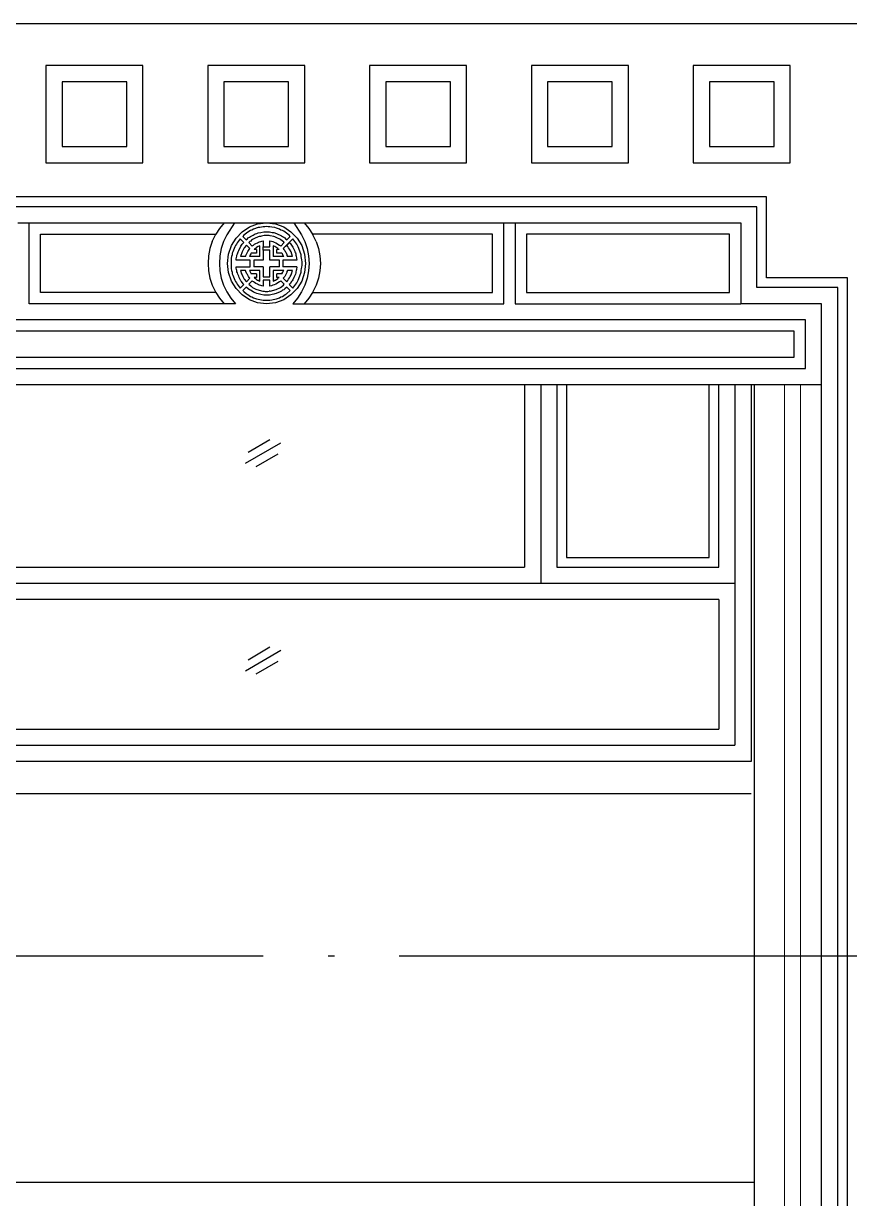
# Model space of a CAD drawing. Extents: x 44111 to 90315, y 4379 to 151689.
# Drawn here: x 62312 to 64865, y 134869 to 138499 of the extents above; entities that cross this region are included whole.
import ezdxf

# ---------------------------------------------------------------- set-up
doc = ezdxf.new("R2010")
doc.units = 0
doc.header["$LTSCALE"] = 1000
doc.header["$MEASUREMENT"] = 0
doc.linetypes.add('DOTE', pattern=[2.42, 2, -0.2, 0.02, -0.2])
for name, color, linetype in [('A-DOTE', 1, 'DOTE'), ('A-立面外墙材料填充', 8, 'Continuous'), ('A-立面看线', 50, 'Continuous'), ('J-LM-门窗框', 157, 'Continuous'), ('J-LM-门窗洞', 35, 'Continuous'), ('SURFACE', 6, 'Continuous'), ('填充墙体', 8, 'Continuous')]:
    doc.layers.add(name, color=color, linetype=linetype)
doc.layers.add('细线', color=8, linetype='Continuous', lineweight=0)

# ---------------------------------------------------------------- blocks, each defined once
blk = doc.blocks.new('IKJJJJJJJ')
at = {"layer": 'A-立面看线'}
blk.add_line((637977.8, -889843.8), (641712.4, -889843.8), dxfattribs=at)
blk = doc.blocks.new('玻璃填')
for p, q in [((-46.7, 2.4), (21.2, 41.7)), ((-54.6, -31.6), (54.6, 31.6)), ((-21.2, -41.7), (46.7, -2.4))]:
    blk.add_line(p, q)

msp = doc.modelspace()

# ---------------------------------------------------------------- linework, layer by layer
at = {"layer": 'A-DOTE'}
msp.add_line((53793.5, 135619.2), (77553.5, 135619.2), dxfattribs=at)
at = {"layer": 'A-立面外墙材料填充'}
for p, q in [((62988, 137855.8), (63010.4, 137870.6)), ((63010.4, 137870.6), (63035.8, 137880)), ((63037.5, 137868.6), (63023.2, 137863.7)), ((63035.8, 137880), (63062.6, 137883.2)), ((63043, 137869.4), (63037.5, 137868.6)), ((63047.7, 137870.2), (63043, 137869.4)), ((63053.2, 137871), (63047.7, 137870.2)), ((63058, 137871), (63053.2, 137871)), ((63063.5, 137871.8), (63058, 137871)), ((63062.6, 137883.2), (63064.4, 137883.2)), ((63068.2, 137871), (63063.5, 137871.8)), ((63064.4, 137883.2), (63091.2, 137880)), ((63073.8, 137871), (63068.2, 137871)), ((63079.3, 137870.2), (63073.8, 137871)), ((63088.8, 137868.6), (63079.3, 137870.2)), ((63094.3, 137866.9), (63088.8, 137868.6)), ((63091.2, 137880), (63116.6, 137870.6)), ((63116.6, 137870.6), (63139, 137855.8)), ((62955, 137813.2), (62969.3, 137836.4)), ((62969.3, 137836.4), (62988, 137855.8)), ((62982.2, 137834.2), (62972.7, 137822)), ((62993.3, 137822.8), (62982.2, 137834.2)), ((62993.3, 137845.7), (62990.1, 137841.6)), ((62990.1, 137841.6), (63000.4, 137831)), ((62997.2, 137848.1), (62993.3, 137845.7)), ((63001.2, 137851.4), (62997.2, 137848.1)), ((63000.4, 137831), (63003.5, 137833.4)), ((63005.9, 137854.7), (63001.2, 137851.4)), ((63003.5, 137833.4), (63006.7, 137836.7)), ((63013.8, 137859.6), (63005.9, 137854.7)), ((63006.7, 137836.7), (63010.6, 137839.1)), ((63010.6, 137839.1), (63013.8, 137841.6)), ((63018.5, 137861.2), (63013.8, 137859.6)), ((63013.8, 137841.6), (63017.7, 137843.2)), ((63020.1, 137831.8), (63016.9, 137829.3)), ((63017.7, 137843.2), (63021.7, 137845.7)), ((63023.2, 137863.7), (63018.5, 137861.2)), ((63026.4, 137835.1), (63020.1, 137831.8)), ((63021.7, 137845.7), (63024.8, 137847.3)), ((63024.8, 137847.3), (63028.8, 137848.9)), ((63030.3, 137836.7), (63026.4, 137835.1)), ((63028.8, 137848.9), (63033.5, 137850.6)), ((63033.5, 137838.3), (63030.3, 137836.7)), ((63033.5, 137850.6), (63037.5, 137852.2)), ((63037.5, 137840), (63033.5, 137838.3)), ((63037.5, 137852.2), (63045.3, 137853.9)), ((63040.6, 137840.8), (63037.5, 137840)), ((63044.6, 137841.6), (63040.6, 137840.8)), ((63047.7, 137842.4), (63044.6, 137841.6)), ((63045.3, 137853.9), (63054.8, 137855.5)), ((63055.6, 137844), (63047.7, 137842.4)), ((63054.8, 137855.5), (63072.2, 137855.5)), ((63071.4, 137844), (63055.6, 137844)), ((63074.5, 137843.2), (63071.4, 137844)), ((63072.2, 137855.5), (63076.9, 137854.7)), ((63086.4, 137840.8), (63074.5, 137843.2)), ((63076.9, 137854.7), (63080.9, 137853.9)), ((63080.9, 137853.9), (63085.6, 137853)), ((63085.6, 137853), (63089.5, 137852.2)), ((63089.5, 137840), (63086.4, 137840.8)), ((63089.5, 137852.2), (63105.3, 137845.7)), ((63093.5, 137838.3), (63089.5, 137840)), ((63106.1, 137831.8), (63093.5, 137838.3)), ((63103.7, 137863.7), (63094.3, 137866.9)), ((63107.7, 137861.2), (63103.7, 137863.7)), ((63105.3, 137845.7), (63109.3, 137843.2)), ((63112.4, 137826.9), (63106.1, 137831.8)), ((63112.4, 137859.6), (63107.7, 137861.2)), ((63109.3, 137843.2), (63112.4, 137841.6)), ((63117.2, 137857.1), (63112.4, 137859.6)), ((63112.4, 137841.6), (63116.4, 137839.1)), ((63116.4, 137839.1), (63119.5, 137836.7)), ((63121.1, 137854.7), (63117.2, 137857.1)), ((63119.5, 137836.7), (63122.7, 137833.4)), ((63129, 137848.1), (63121.1, 137854.7)), ((63122.7, 137833.4), (63125.8, 137831)), ((63125.8, 137831), (63136.9, 137841.6)), ((63132.9, 137845.7), (63129, 137848.1)), ((63136.9, 137841.6), (63132.9, 137845.7)), ((63144.8, 137834.2), (63133.7, 137822.8)), ((63139, 137855.8), (63157.7, 137836.4)), ((63151.1, 137826.1), (63144.8, 137834.2)), ((63157.7, 137836.4), (63172, 137813.2)), ((62945.9, 137786.9), (62955, 137813.2)), ((62961.7, 137799.1), (62959.3, 137794.2)), ((62963.3, 137804), (62961.7, 137799.1)), ((62965.6, 137808.9), (62963.3, 137804)), ((62968, 137813), (62965.6, 137808.9)), ((62970.4, 137817.9), (62968, 137813)), ((62972.7, 137822), (62970.4, 137817.9)), ((62975.9, 137794.2), (62977.5, 137798.3)), ((62977.5, 137798.3), (62983.8, 137811.3)), ((62983.8, 137811.3), (62986.2, 137814.6)), ((62986.2, 137814.6), (62988.5, 137817.1)), ((62994.8, 137806.4), (62987.7, 137794.2)), ((62988.5, 137817.1), (62990.9, 137820.3)), ((62990.9, 137820.3), (62993.3, 137822.8)), ((63001.2, 137814.6), (62994.8, 137806.4)), ((63011.4, 137804), (63001.2, 137814.6)), ((63004.3, 137792.5), (63005.9, 137795)), ((63005.9, 137795), (63007.5, 137798.3)), ((63007.5, 137798.3), (63009.8, 137800.7)), ((63011.4, 137825.2), (63008.3, 137822.8)), ((63008.3, 137822.8), (63019.3, 137811.3)), ((63009.8, 137800.7), (63011.4, 137804)), ((63014.6, 137826.9), (63011.4, 137825.2)), ((63016.9, 137829.3), (63014.6, 137826.9)), ((63019.3, 137811.3), (63020.9, 137813)), ((63020.9, 137813), (63023.2, 137814.6)), ((63023.2, 137814.6), (63026.4, 137817.1)), ((63026.4, 137802.4), (63024.8, 137800.7)), ((63031.9, 137800.7), (63024.8, 137800.7)), ((63026.4, 137817.1), (63030.3, 137819.5)), ((63031.1, 137805.6), (63026.4, 137802.4)), ((63030.3, 137819.5), (63035.1, 137822)), ((63032.7, 137807.3), (63031.1, 137805.6)), ((63031.9, 137800.7), (63031.9, 137790.1)), ((63037.5, 137810.5), (63032.7, 137807.3)), ((63035.1, 137822), (63039, 137823.6)), ((63042.2, 137812.2), (63037.5, 137810.5)), ((63039, 137823.6), (63048.5, 137826.9)), ((63042.2, 137779.5), (63042.2, 137812.2)), ((63048.5, 137826.9), (63053.2, 137827.7)), ((63053.2, 137827.7), (63053.2, 137809.7)), ((63053.2, 137809.7), (63073.8, 137809.7)), ((63053.2, 137799.1), (63053.2, 137809.7)), ((63053.2, 137799.1), (63053.2, 137768)), ((63073.8, 137799.1), (63053.2, 137799.1)), ((63073.8, 137827.7), (63078.5, 137826.9)), ((63073.8, 137809.7), (63073.8, 137827.7)), ((63073.8, 137768), (63073.8, 137799.1)), ((63078.5, 137826.9), (63083.2, 137825.2)), ((63083.2, 137825.2), (63087.2, 137823.6)), ((63088.8, 137810.5), (63084, 137812.2)), ((63084, 137812.2), (63084, 137779.5)), ((63087.2, 137823.6), (63091.9, 137822)), ((63098.2, 137804), (63088.8, 137810.5)), ((63091.9, 137822), (63103.7, 137814.6)), ((63095.1, 137790.1), (63095.1, 137800.7)), ((63102.2, 137800.7), (63095.1, 137800.7)), ((63099.8, 137802.4), (63098.2, 137804)), ((63102.2, 137800.7), (63099.8, 137802.4)), ((63103.7, 137814.6), (63105.3, 137813)), ((63105.3, 137813), (63107.7, 137811.3)), ((63107.7, 137811.3), (63118, 137822.8)), ((63115.6, 137825.2), (63112.4, 137826.9)), ((63114.8, 137804), (63133.7, 137822.8)), ((63125.8, 137814.6), (63114.8, 137804)), ((63114.8, 137804), (63117.2, 137800.7)), ((63118, 137822.8), (63115.6, 137825.2)), ((63117.2, 137800.7), (63119.5, 137798.3)), ((63119.5, 137798.3), (63121.1, 137795)), ((63121.1, 137795), (63122.7, 137792.5)), ((63133.7, 137822.8), (63125.8, 137814.6)), ((63129, 137810.5), (63125.8, 137814.6)), ((63131.4, 137806.4), (63129, 137810.5)), ((63134.5, 137802.4), (63131.4, 137806.4)), ((63133.7, 137822.8), (63136.1, 137820.3)), ((63139.3, 137794.2), (63134.5, 137802.4)), ((63136.1, 137820.3), (63138.5, 137817.1)), ((63138.5, 137817.1), (63140.8, 137814.6)), ((63140.8, 137814.6), (63142.4, 137811.3)), ((63142.4, 137811.3), (63144.8, 137808.1)), ((63144.8, 137808.1), (63149.5, 137798.3)), ((63149.5, 137798.3), (63151.1, 137794.2)), ((63153.5, 137822), (63151.1, 137826.1)), ((63156.6, 137817.9), (63153.5, 137822)), ((63159, 137813), (63156.6, 137817.9)), ((63161.4, 137808.9), (63159, 137813)), ((63163.7, 137804), (63161.4, 137808.9)), ((63170, 137784.4), (63163.7, 137804)), ((63172, 137813.2), (63181.1, 137786.9)), ((62942.7, 137758.2), (62945.9, 137786.9)), ((62954.6, 137768.8), (62953.8, 137763.1)), ((62953.8, 137763.1), (62953.8, 137752.5)), ((62955.4, 137779.5), (62954.6, 137773.8)), ((62954.6, 137773.8), (62954.6, 137768.8)), ((62957, 137784.4), (62955.4, 137779.5)), ((62957.7, 137789.3), (62957, 137784.4)), ((62959.3, 137794.2), (62957.7, 137789.3)), ((62969.6, 137772.1), (62971.2, 137780.3)), ((62969.6, 137768), (62969.6, 137772.1)), ((63013, 137768), (62969.6, 137768)), ((62971.2, 137780.3), (62971.9, 137783.6)), ((62971.9, 137783.6), (62973.5, 137787.6)), ((62973.5, 137787.6), (62974.3, 137790.9)), ((62974.3, 137790.9), (62975.9, 137794.2)), ((62987.7, 137794.2), (62983, 137779.5)), ((62998.8, 137779.5), (62983, 137779.5)), ((62998.8, 137779.5), (62999.6, 137782.7)), ((62999.6, 137782.7), (63004.3, 137792.5)), ((63011.4, 137781.9), (63010.6, 137779.5)), ((63042.2, 137779.5), (63010.6, 137779.5)), ((63013, 137784.4), (63011.4, 137781.9)), ((63014.6, 137787.6), (63013, 137784.4)), ((63013, 137747.6), (63013, 137768)), ((63016.1, 137790.1), (63014.6, 137787.6)), ((63031.9, 137790.1), (63016.1, 137790.1)), ((63053.2, 137768), (63024, 137768)), ((63024, 137768), (63024, 137747.6)), ((63103, 137768), (63073.8, 137768)), ((63116.4, 137779.5), (63084, 137779.5)), ((63110.8, 137790.1), (63095.1, 137790.1)), ((63103, 137747.6), (63103, 137768)), ((63112.4, 137787.6), (63110.8, 137790.1)), ((63114, 137784.4), (63112.4, 137787.6)), ((63114.8, 137781.9), (63114, 137784.4)), ((63114, 137768), (63114, 137747.6)), ((63157.4, 137768), (63114, 137768)), ((63116.4, 137779.5), (63114.8, 137781.9)), ((63122.7, 137792.5), (63125.8, 137786)), ((63125.8, 137786), (63126.6, 137782.7)), ((63126.6, 137782.7), (63128.2, 137779.5)), ((63144, 137779.5), (63128.2, 137779.5)), ((63144, 137779.5), (63139.3, 137794.2)), ((63151.1, 137794.2), (63152.7, 137790.9)), ((63152.7, 137790.9), (63153.5, 137787.6)), ((63153.5, 137787.6), (63154.3, 137783.6)), ((63154.3, 137783.6), (63155, 137780.3)), ((63155, 137780.3), (63157.4, 137768)), ((63170.8, 137779.5), (63170, 137784.4)), ((63171.6, 137773.8), (63170.8, 137779.5)), ((63172.4, 137768.8), (63171.6, 137773.8)), ((63173.2, 137763.1), (63172.4, 137768.8)), ((63173.2, 137752.5), (63173.2, 137763.1)), ((63181.1, 137786.9), (63184.2, 137758.2)), ((62945.9, 137729.6), (62942.7, 137758.2)), ((62955, 137703.3), (62945.9, 137729.6)), ((62953.8, 137752.5), (62954.6, 137746.8)), ((62954.6, 137746.8), (62954.6, 137741.9)), ((62954.6, 137741.9), (62955.4, 137736.2)), ((62955.4, 137736.2), (62957, 137731.2)), ((62957, 137731.2), (62957.7, 137726.3)), ((62957.7, 137726.3), (62959.3, 137721.4)), ((62969.6, 137747.6), (63013, 137747.6)), ((62969.6, 137743.5), (62969.6, 137747.6)), ((62970.4, 137739.4), (62969.6, 137743.5)), ((62971.2, 137736.2), (62970.4, 137739.4)), ((62971.9, 137732.1), (62971.2, 137736.2)), ((62973.5, 137728.8), (62971.9, 137732.1)), ((62974.3, 137724.7), (62973.5, 137728.8)), ((62977.5, 137718.2), (62974.3, 137724.7)), ((62983, 137736.2), (62986.2, 137726.3)), ((62998.8, 137736.2), (62983, 137736.2)), ((62986.2, 137726.3), (62987.7, 137722.3)), ((62987.7, 137722.3), (62990.1, 137717.4)), ((62999.6, 137732.9), (62998.8, 137736.2)), ((63002.7, 137726.3), (62999.6, 137732.9)), ((63004.3, 137723.9), (63002.7, 137726.3)), ((63007.5, 137717.4), (63004.3, 137723.9)), ((63010.6, 137736.2), (63011.4, 137733.7)), ((63042.2, 137736.2), (63010.6, 137736.2)), ((63011.4, 137733.7), (63016.1, 137726.3)), ((63031.9, 137726.3), (63016.1, 137726.3)), ((63053.2, 137747.6), (63024, 137747.6)), ((63031.9, 137726.3), (63031.9, 137714.9)), ((63042.2, 137703.5), (63042.2, 137736.2)), ((63053.2, 137747.6), (63053.2, 137716.5)), ((63073.8, 137716.5), (63073.8, 137747.6)), ((63103, 137747.6), (63073.8, 137747.6)), ((63084, 137736.2), (63084, 137703.5)), ((63116.4, 137736.2), (63084, 137736.2)), ((63095.1, 137714.9), (63095.1, 137726.3)), ((63110.8, 137726.3), (63095.1, 137726.3)), ((63110.8, 137726.3), (63114, 137731.2)), ((63157.4, 137747.6), (63114, 137747.6)), ((63114, 137731.2), (63114.8, 137733.7)), ((63114.8, 137733.7), (63116.4, 137736.2)), ((63122.7, 137723.9), (63119.5, 137717.4)), ((63124.3, 137726.3), (63122.7, 137723.9)), ((63125.8, 137729.6), (63124.3, 137726.3)), ((63126.6, 137732.9), (63125.8, 137729.6)), ((63128.2, 137736.2), (63126.6, 137732.9)), ((63144, 137736.2), (63128.2, 137736.2)), ((63136.9, 137717.4), (63139.3, 137722.3)), ((63139.3, 137722.3), (63140.8, 137726.3)), ((63140.8, 137726.3), (63144, 137736.2)), ((63152.7, 137724.7), (63149.5, 137718.2)), ((63153.5, 137728.8), (63152.7, 137724.7)), ((63154.3, 137732.1), (63153.5, 137728.8)), ((63155, 137736.2), (63154.3, 137732.1)), ((63155.8, 137739.4), (63155, 137736.2)), ((63157.4, 137747.6), (63155.8, 137739.4)), ((63163.7, 137711.6), (63170, 137731.2)), ((63170, 137731.2), (63170.8, 137736.2)), ((63170.8, 137736.2), (63171.6, 137741.9)), ((63171.6, 137741.9), (63172.4, 137746.8)), ((63181.1, 137729.6), (63172, 137703.3)), ((63172.4, 137746.8), (63173.2, 137752.5)), ((63184.2, 137758.2), (63181.1, 137729.6)), ((62969.3, 137680), (62955, 137703.3)), ((62959.3, 137721.4), (62961.7, 137716.5)), ((62961.7, 137716.5), (62963.3, 137711.6)), ((62963.3, 137711.6), (62965.6, 137706.7)), ((62965.6, 137706.7), (62968, 137702.6)), ((62968, 137702.6), (62970.4, 137697.7)), ((62970.4, 137697.7), (62972.7, 137693.6)), ((62972.7, 137693.6), (62982.2, 137681.4)), ((62979.1, 137714.1), (62977.5, 137718.2)), ((62983.8, 137704.3), (62979.1, 137714.1)), ((62982.2, 137681.4), (62993.3, 137692.8)), ((62986.2, 137701.8), (62983.8, 137704.3)), ((62990.9, 137695.3), (62986.2, 137701.8)), ((62990.1, 137717.4), (62994.8, 137709.2)), ((62993.3, 137692.8), (62990.9, 137695.3)), ((62994.8, 137709.2), (63001.2, 137701)), ((63001.2, 137701), (63011.4, 137712.4)), ((63009.8, 137714.9), (63007.5, 137717.4)), ((63019.3, 137704.3), (63008.3, 137693.6)), ((63008.3, 137693.6), (63014.6, 137688.7)), ((63011.4, 137712.4), (63009.8, 137714.9)), ((63014.6, 137688.7), (63016.9, 137686.3)), ((63016.9, 137686.3), (63020.1, 137683.8)), ((63020.9, 137702.6), (63019.3, 137704.3)), ((63023.2, 137701), (63020.9, 137702.6)), ((63026.4, 137698.6), (63023.2, 137701)), ((63024.8, 137714.9), (63026.4, 137713.3)), ((63031.9, 137714.9), (63024.8, 137714.9)), ((63026.4, 137713.3), (63031.1, 137710)), ((63030.3, 137696.1), (63026.4, 137698.6)), ((63035.1, 137693.6), (63030.3, 137696.1)), ((63031.1, 137710), (63032.7, 137708.4)), ((63032.7, 137708.4), (63035.1, 137706.7)), ((63035.1, 137706.7), (63037.5, 137705.9)), ((63039, 137692), (63035.1, 137693.6)), ((63037.5, 137705.9), (63039.8, 137704.3)), ((63048.5, 137688.7), (63039, 137692)), ((63039.8, 137704.3), (63042.2, 137703.5)), ((63053.2, 137687.9), (63048.5, 137688.7)), ((63053.2, 137716.5), (63073.8, 137716.5)), ((63053.2, 137705.9), (63053.2, 137687.9)), ((63073.8, 137705.9), (63053.2, 137705.9)), ((63073.8, 137687.9), (63073.8, 137705.9)), ((63078.5, 137688.7), (63073.8, 137687.9)), ((63083.2, 137690.4), (63078.5, 137688.7)), ((63087.2, 137692), (63083.2, 137690.4)), ((63084, 137703.5), (63086.4, 137704.3)), ((63086.4, 137704.3), (63088.8, 137705.9)), ((63091.9, 137693.6), (63087.2, 137692)), ((63088.8, 137705.9), (63091.1, 137706.7)), ((63091.1, 137706.7), (63098.2, 137711.6)), ((63103.7, 137701), (63091.9, 137693.6)), ((63102.2, 137714.9), (63095.1, 137714.9)), ((63098.2, 137711.6), (63099.8, 137713.3)), ((63099.8, 137713.3), (63102.2, 137714.9)), ((63105.3, 137702.6), (63103.7, 137701)), ((63107.7, 137704.3), (63105.3, 137702.6)), ((63106.1, 137683.8), (63115.6, 137691.2)), ((63118, 137693.6), (63107.7, 137704.3)), ((63119.5, 137717.4), (63114.8, 137712.4)), ((63114.8, 137712.4), (63125.8, 137701)), ((63115.6, 137691.2), (63118, 137693.6)), ((63125.8, 137701), (63129, 137705.1)), ((63129, 137705.1), (63131.4, 137709.2)), ((63131.4, 137709.2), (63134.5, 137713.3)), ((63136.1, 137695.3), (63133.7, 137692.8)), ((63133.7, 137692.8), (63144.8, 137681.4)), ((63134.5, 137713.3), (63136.9, 137717.4)), ((63140.8, 137701.8), (63136.1, 137695.3)), ((63142.4, 137704.3), (63140.8, 137701.8)), ((63144.8, 137707.5), (63142.4, 137704.3)), ((63147.9, 137714.1), (63144.8, 137707.5)), ((63144.8, 137681.4), (63151.1, 137689.6)), ((63149.5, 137718.2), (63147.9, 137714.1)), ((63151.1, 137689.6), (63153.5, 137693.6)), ((63153.5, 137693.6), (63156.6, 137697.7)), ((63156.6, 137697.7), (63159, 137702.6)), ((63172, 137703.3), (63157.7, 137680)), ((63159, 137702.6), (63161.4, 137706.7)), ((63161.4, 137706.7), (63163.7, 137711.6)), ((62988, 137660.7), (62969.3, 137680)), ((63010.4, 137645.9), (62988, 137660.7)), ((63000.4, 137684.7), (62990.1, 137674)), ((62990.1, 137674), (62993.3, 137670.8)), ((62993.3, 137670.8), (63001.2, 137664.2)), ((63006.7, 137679.8), (63000.4, 137684.7)), ((63001.2, 137664.2), (63005.9, 137661.8)), ((63005.9, 137661.8), (63009.8, 137658.5)), ((63010.6, 137676.5), (63006.7, 137679.8)), ((63009.8, 137658.5), (63013.8, 137656.1)), ((63013.8, 137674.9), (63010.6, 137676.5)), ((63021.7, 137669.9), (63013.8, 137674.9)), ((63013.8, 137656.1), (63018.5, 137654.4)), ((63018.5, 137654.4), (63023.2, 137652)), ((63020.1, 137683.8), (63026.4, 137680.6)), ((63024.8, 137668.3), (63021.7, 137669.9)), ((63023.2, 137652), (63032.7, 137648.7)), ((63028.8, 137666.7), (63024.8, 137668.3)), ((63026.4, 137680.6), (63030.3, 137678.9)), ((63033.5, 137665), (63028.8, 137666.7)), ((63030.3, 137678.9), (63033.5, 137677.3)), ((63033.5, 137677.3), (63037.5, 137676.5)), ((63037.5, 137664.2), (63033.5, 137665)), ((63037.5, 137676.5), (63040.6, 137674.9)), ((63041.4, 137662.6), (63037.5, 137664.2)), ((63040.6, 137674.9), (63044.6, 137674)), ((63045.3, 137661.8), (63041.4, 137662.6)), ((63044.6, 137674), (63047.7, 137673.2)), ((63054.8, 137660.1), (63045.3, 137661.8)), ((63047.7, 137673.2), (63051.7, 137672.4)), ((63051.7, 137672.4), (63055.6, 137672.4)), ((63072.2, 137660.1), (63054.8, 137660.1)), ((63055.6, 137672.4), (63059.6, 137671.6)), ((63059.6, 137671.6), (63067.4, 137671.6)), ((63067.4, 137671.6), (63071.4, 137672.4)), ((63074.5, 137672.4), (63071.4, 137672.4)), ((63076.9, 137661), (63072.2, 137660.1)), ((63074.5, 137672.4), (63086.4, 137674.9)), ((63080.9, 137661.8), (63076.9, 137661)), ((63085.6, 137662.6), (63080.9, 137661.8)), ((63089.5, 137664.2), (63085.6, 137662.6)), ((63086.4, 137674.9), (63089.5, 137676.5)), ((63089.5, 137676.5), (63093.5, 137677.3)), ((63093.5, 137665), (63089.5, 137664.2)), ((63093.5, 137677.3), (63106.1, 137683.8)), ((63105.3, 137669.9), (63093.5, 137665)), ((63094.3, 137648.7), (63103.7, 137652)), ((63103.7, 137652), (63107.7, 137654.4)), ((63109.3, 137672.4), (63105.3, 137669.9)), ((63107.7, 137654.4), (63112.4, 137656.1)), ((63112.4, 137674.9), (63109.3, 137672.4)), ((63116.4, 137676.5), (63112.4, 137674.9)), ((63112.4, 137656.1), (63117.2, 137658.5)), ((63119.5, 137679.8), (63116.4, 137676.5)), ((63139, 137660.7), (63116.6, 137645.9)), ((63117.2, 137658.5), (63121.1, 137661.8)), ((63125.8, 137684.7), (63119.5, 137679.8)), ((63121.1, 137661.8), (63125.1, 137664.2)), ((63125.1, 137664.2), (63136.9, 137674)), ((63136.9, 137674), (63125.8, 137684.7)), ((63157.7, 137680), (63139, 137660.7)), ((63035.8, 137636.5), (63010.4, 137645.9)), ((63032.7, 137648.7), (63037.5, 137647.9)), ((63063.5, 137633.2), (63035.8, 137636.5)), ((63037.5, 137647.9), (63043, 137646.2)), ((63043, 137646.2), (63047.7, 137645.4)), ((63047.7, 137645.4), (63053.2, 137644.6)), ((63053.2, 137644.6), (63073.8, 137644.6)), ((63091.2, 137636.5), (63063.5, 137633.2)), ((63073.8, 137644.6), (63079.3, 137645.4)), ((63079.3, 137645.4), (63084, 137646.2)), ((63084, 137646.2), (63088.8, 137647.9)), ((63088.8, 137647.9), (63094.3, 137648.7)), ((63116.6, 137645.9), (63091.2, 137636.5))]:
    msp.add_line(p, q, dxfattribs=at)
at = {"layer": 'A-立面看线'}
for p, q in [((62381.6, 138369.2), (62381.6, 138069.2)), ((62681.6, 138369.2), (62381.6, 138369.2)), ((62681.6, 138069.2), (62681.6, 138369.2)), ((62881.6, 138369.2), (62881.6, 138069.2)), ((63181.6, 138369.2), (62881.6, 138369.2)), ((63181.6, 138069.2), (63181.6, 138369.2)), ((63381.6, 138369.2), (63381.6, 138069.2)), ((63681.6, 138369.2), (63381.6, 138369.2)), ((63681.6, 138069.2), (63681.6, 138369.2)), ((63881.6, 138369.2), (63881.6, 138069.2)), ((64181.6, 138369.2), (63881.6, 138369.2)), ((64181.6, 138069.2), (64181.6, 138369.2)), ((64381.6, 138369.2), (64381.6, 138069.2)), ((64681.6, 138369.2), (64381.6, 138369.2)), ((64681.6, 138069.2), (64681.6, 138369.2)), ((62431.6, 138319.2), (62431.6, 138119.2)), ((62631.6, 138319.2), (62431.6, 138319.2)), ((62631.6, 138119.2), (62631.6, 138319.2)), ((62931.6, 138319.2), (62931.6, 138119.2)), ((63131.6, 138319.2), (62931.6, 138319.2)), ((63131.6, 138119.2), (63131.6, 138319.2)), ((63431.6, 138319.2), (63431.6, 138119.2)), ((63631.6, 138319.2), (63431.6, 138319.2)), ((63631.6, 138119.2), (63631.6, 138319.2)), ((63931.6, 138319.2), (63931.6, 138119.2)), ((64131.6, 138319.2), (63931.6, 138319.2)), ((64131.6, 138119.2), (64131.6, 138319.2)), ((64431.6, 138319.2), (64431.6, 138119.2)), ((64631.6, 138319.2), (64431.6, 138319.2)), ((64631.6, 138119.2), (64631.6, 138319.2)), ((62431.6, 138119.2), (62631.6, 138119.2)), ((62931.6, 138119.2), (63131.6, 138119.2)), ((63431.6, 138119.2), (63631.6, 138119.2)), ((63931.6, 138119.2), (64131.6, 138119.2)), ((64431.6, 138119.2), (64631.6, 138119.2)), ((62381.6, 138069.2), (62681.6, 138069.2)), ((62881.6, 138069.2), (63181.6, 138069.2)), ((63381.6, 138069.2), (63681.6, 138069.2)), ((63881.6, 138069.2), (64181.6, 138069.2)), ((64381.6, 138069.2), (64681.6, 138069.2)), ((64608.5, 137963.2), (61518.5, 137963.2)), ((64608.5, 137713.2), (64608.5, 137963.2)), ((64578.5, 137933.2), (61548.5, 137933.2)), ((64578.5, 137683.2), (64578.5, 137933.2)), ((62295, 137883.2), (62330, 137883.2)), ((62330, 137883.2), (62940, 137883.2)), ((62330, 137633.2), (62330, 137883.2)), ((62932.7, 137883.2), (62918, 137865.6)), ((62932.7, 137883.2), (63148.2, 137883.2)), ((62964.3, 137883.2), (62940.6, 137846.2)), ((63148.2, 137883.2), (63171.9, 137846.2)), ((63148.2, 137883.2), (63797, 137883.2)), ((63179.8, 137883.2), (63194.5, 137865.6)), ((63797, 137883.2), (63832, 137883.2)), ((63797, 137633.2), (63797, 137883.2)), ((63832, 137883.2), (63832, 137633.2)), ((63832, 137883.2), (64528.5, 137883.2)), ((64528.5, 137883.2), (64528.5, 137633.2)), ((62365, 137668.2), (62365, 137848.2)), ((62365, 137848.2), (62906.8, 137848.2)), ((62895.7, 137825.5), (62905.6, 137846.2)), ((62906.8, 137848.2), (62905.6, 137846.2)), ((62918, 137865.6), (62906.8, 137848.2)), ((62940.6, 137846.2), (62932.7, 137829.8)), ((63171.9, 137846.2), (63179.8, 137829.8)), ((63194.5, 137865.6), (63205.7, 137848.2)), ((63762, 137848.2), (63205.7, 137848.2)), ((63205.7, 137848.2), (63206.9, 137846.2)), ((63216.8, 137825.5), (63206.9, 137846.2)), ((63762, 137668.2), (63762, 137848.2)), ((63867, 137848.2), (63867, 137668.2)), ((64493.5, 137848.2), (63867, 137848.2)), ((64493.5, 137668.2), (64493.5, 137848.2)), ((62888.5, 137803.7), (62884.2, 137781.1)), ((62895.7, 137825.5), (62888.5, 137803.7)), ((62923.5, 137803.7), (62919.2, 137781.1)), ((62930.7, 137825.5), (62923.5, 137803.7)), ((62932.7, 137829.8), (62930.7, 137825.5)), ((63179.8, 137829.8), (63181.8, 137825.5)), ((63181.8, 137825.5), (63189, 137803.7)), ((63189, 137803.7), (63193.3, 137781.1)), ((63216.8, 137825.5), (63224, 137803.7)), ((63224, 137803.7), (63228.3, 137781.1)), ((62884.2, 137781.1), (62882.7, 137758.2)), ((62919.2, 137781.1), (62917.7, 137758.2)), ((63193.3, 137781.1), (63194.8, 137758.2)), ((63228.3, 137781.1), (63229.8, 137758.2)), ((62882.7, 137758.2), (62884.2, 137735.2)), ((62884.2, 137735.2), (62888.5, 137712.7)), ((62917.7, 137758.2), (62919.2, 137735.2)), ((62919.2, 137735.2), (62923.5, 137712.7)), ((63193.3, 137735.2), (63189, 137712.7)), ((63194.8, 137758.2), (63193.3, 137735.2)), ((63228.3, 137735.2), (63224, 137712.7)), ((63229.8, 137758.2), (63228.3, 137735.2)), ((62888.5, 137712.7), (62895.7, 137690.9)), ((62895.7, 137690.9), (62905.6, 137670.1)), ((62923.5, 137712.7), (62930.7, 137690.9)), ((62930.7, 137690.9), (62932.7, 137686.6)), ((62932.7, 137686.6), (62940.6, 137670.1)), ((63179.8, 137686.6), (63171.9, 137670.1)), ((63181.8, 137690.9), (63179.8, 137686.6)), ((63189, 137712.7), (63181.8, 137690.9)), ((63216.8, 137690.9), (63206.9, 137670.1)), ((63224, 137712.7), (63216.8, 137690.9)), ((64858.5, 137713.2), (64608.5, 137713.2)), ((64858.5, 131719.2), (64858.5, 137713.2)), ((62906.8, 137668.2), (62365, 137668.2)), ((62905.6, 137670.1), (62906.8, 137668.2)), ((62906.8, 137668.2), (62918, 137650.8)), ((62918, 137650.8), (62932.7, 137633.2)), ((62940.6, 137670.1), (62953, 137650.8)), ((62953, 137650.8), (62967.7, 137633.2)), ((63159.5, 137650.8), (63144.8, 137633.2)), ((63171.9, 137670.1), (63159.5, 137650.8)), ((63194.5, 137650.8), (63179.8, 137633.2)), ((63205.7, 137668.2), (63194.5, 137650.8)), ((63206.9, 137670.1), (63205.7, 137668.2)), ((63205.7, 137668.2), (63762, 137668.2)), ((63867, 137668.2), (64493.5, 137668.2)), ((64828.5, 137683.2), (64578.5, 137683.2)), ((64828.5, 131719.2), (64828.5, 137683.2)), ((62940, 137633.2), (62330, 137633.2)), ((62967.7, 137633.2), (62932.7, 137633.2)), ((63144.8, 137633.2), (63179.8, 137633.2)), ((63179.8, 137633.2), (63797, 137633.2)), ((63832, 137633.2), (64528.5, 137633.2)), ((64778.5, 137633.2), (64528.5, 137633.2)), ((64778.5, 131719.2), (64778.5, 137633.2)), ((64728.5, 137583.2), (61348.5, 137583.2)), ((64728.5, 137433.2), (64728.5, 137583.2)), ((64693.5, 137548.2), (61383.5, 137548.2)), ((64693.5, 137468.2), (64693.5, 137548.2)), ((61383.5, 137468.2), (64693.5, 137468.2)), ((61348.5, 137433.2), (64728.5, 137433.2)), ((64778.5, 137383.2), (61348.5, 137383.2))]:
    msp.add_line(p, q, dxfattribs=at)
at = {"layer": 'J-LM-门窗框'}
for p, q in [((63860.7, 137383.2), (63860.7, 136819.2)), ((63910.7, 137383.2), (63910.7, 136769.2)), ((63960.7, 137383.2), (63960.7, 136819.2)), ((64460.7, 136819.2), (64460.7, 137383.2)), ((64510.7, 137383.2), (64510.7, 136269.2)), ((64510.7, 137383.2), (64510.7, 136269.2)), ((62260.7, 136819.2), (63860.7, 136819.2)), ((63960.7, 136819.2), (64460.7, 136819.2)), ((64510.7, 136769.2), (61610.7, 136769.2)), ((64460.7, 136719.2), (61660.7, 136719.2)), ((64460.7, 136719.2), (64460.7, 136319.2)), ((61660.7, 136319.2), (64460.7, 136319.2)), ((61610.7, 136269.2), (64510.7, 136269.2))]:
    msp.add_line(p, q, dxfattribs=at)
for points in [[(63960.7, 137383.2), (63960.7, 136819.2), (64460.7, 136819.2), (64460.7, 137383.2)], [(63990.7, 137383.2), (63990.7, 136849.2), (64430.7, 136849.2), (64430.7, 137383.2)]]:
    msp.add_lwpolyline(points, dxfattribs=at)
at = {"layer": 'J-LM-门窗洞'}
for p, q in [((64569.9, 137383.2), (64569.9, 131719.2)), ((64560.7, 136219.2), (61560.7, 136219.2)), ((64560.7, 136119.2), (61560.7, 136119.2)), ((61560.7, 134919.2), (64569.9, 134919.2))]:
    msp.add_line(p, q, dxfattribs=at)
msp.add_lwpolyline([(64560.7, 137383.2), (64560.7, 136219.2), (61560.7, 136219.2), (61560.7, 137383.2)], dxfattribs=at)
at = {"layer": '细线'}
for p, q in [((64663.5, 131719.2), (64663.5, 137383.2)), ((64713.5, 131719.2), (64713.5, 137383.2))]:
    msp.add_line(p, q, dxfattribs=at)
msp.add_lwpolyline([(61560.7, 137383.2), (61560.7, 136219.2), (64560.7, 136219.2), (64560.7, 137383.2)], dxfattribs=at)

# ---------------------------------------------------------------- block references
at = {"layer": 'SURFACE'}
msp.add_blockref('IKJJJJJJJ', (-576781.6, 1028343), dxfattribs=at)
at = {"layer": '填充墙体'}
for p in [(63052.9, 137172.6), (63052.9, 136531.3)]:
    msp.add_blockref('玻璃填', p, dxfattribs=at)

doc.saveas('drawing.dxf')
